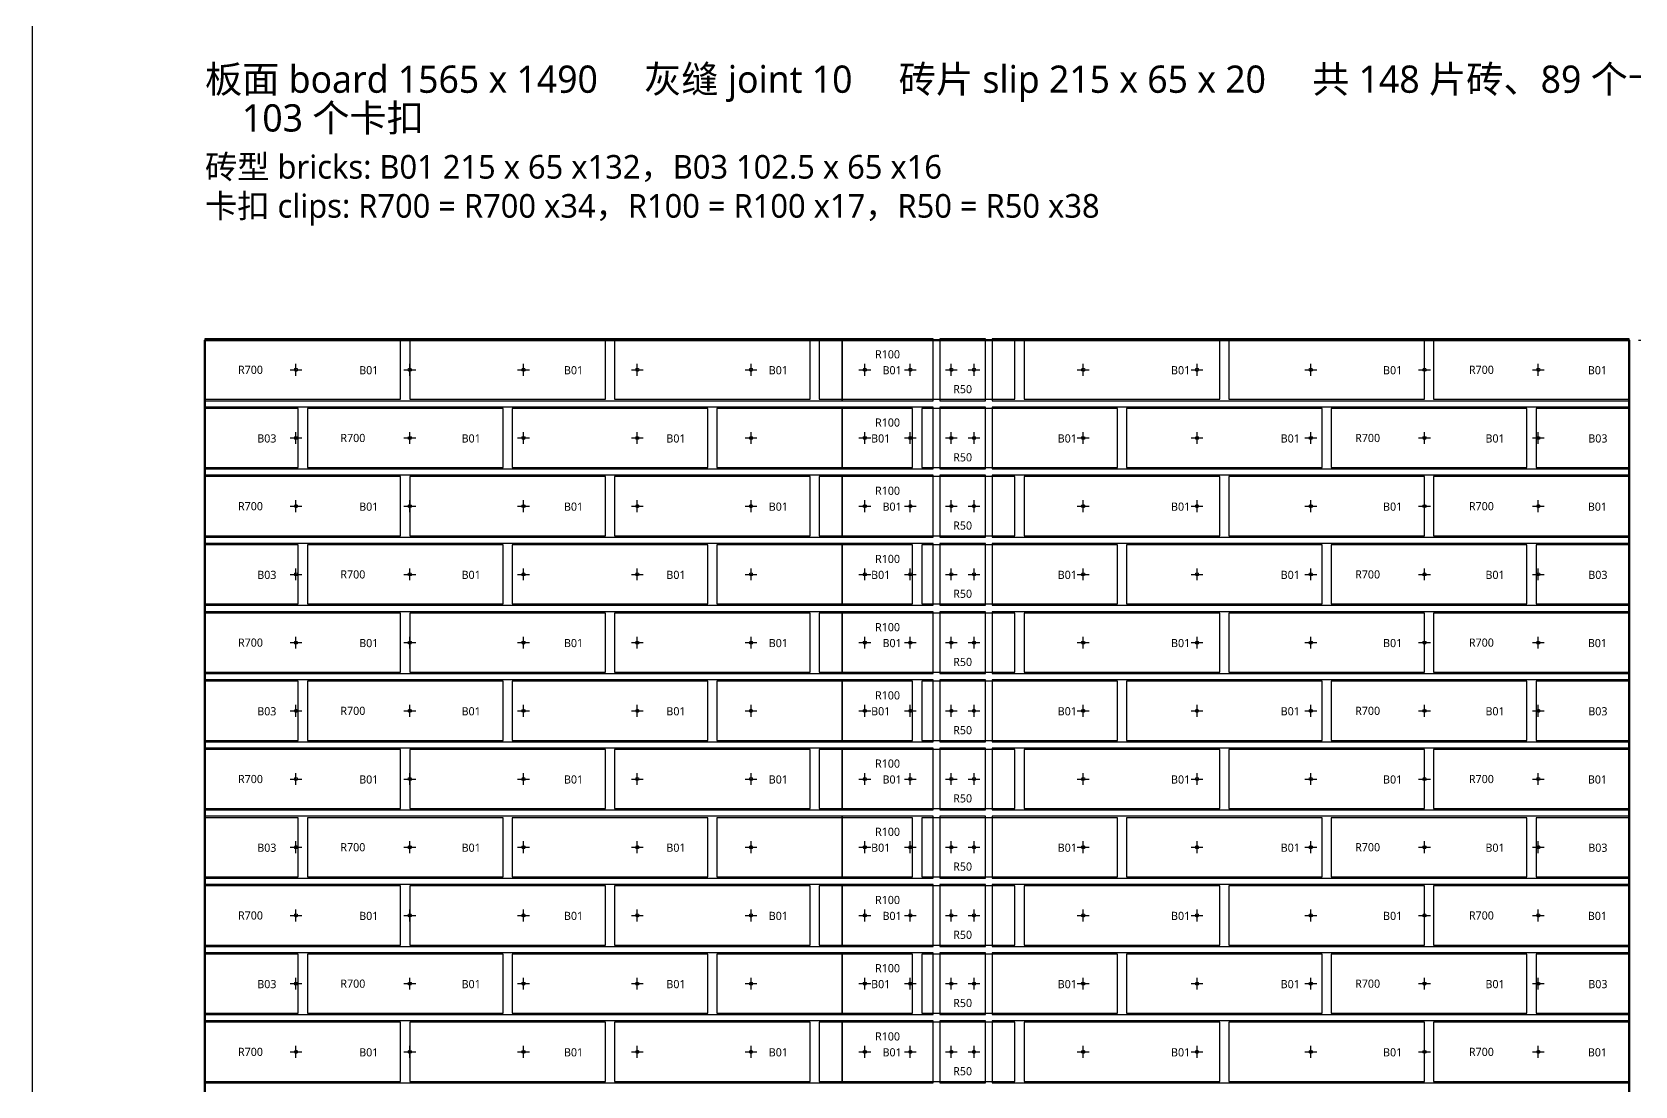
# Model space of a CAD drawing. Header units: millimetres. Extents: x -190 to 7814, y -8996 to 208.
# Drawn here: x -190 to 1571, y -3256 to -2097 of the extents above; entities that cross this region are included whole.
import ezdxf
from ezdxf.enums import TextEntityAlignment as Align

# ---------------------------------------------------------------- set-up
doc = ezdxf.new("R2010")
doc.units = ezdxf.units.MM
for name, color, linetype in [('BOARD', 7, 'Continuous'), ('BORDER', 7, 'Continuous'), ('DIM', 8, 'Continuous'), ('P1_CLIP_R100', 30, 'Continuous'), ('P1_CLIP_R50', 3, 'Continuous'), ('P1_CLIP_R700', 5, 'Continuous'), ('P1_HOLE', 1, 'Continuous'), ('P1_SLIP', 7, 'Continuous'), ('P1_TXT_B', 7, 'Continuous'), ('TITLE', 7, 'Continuous')]:
    doc.layers.add(name, color=color, linetype=linetype)
doc.styles.add('CN', font='msyh.ttc')
doc.dimstyles.new('MM', dxfattribs={"dimtxt": 34, "dimasz": 20, "dimexe": 12, "dimexo": 10, "dimgap": 8, "dimtad": 1, "dimdec": 1, "dimdsep": 46, "dimtxsty": 'CN', "dimcen": 2.5, "dimazin": 3, "dimtfac": 1, "dimtmove": 0, "dimatfit": 3})

msp = doc.modelspace()

# ---------------------------------------------------------------- linework, layer by layer
at = {"layer": 'BOARD', "lineweight": 50}
msp.add_lwpolyline([(0, -3926), (1565, -3926), (1565, -2436), (0, -2436)], close=True, dxfattribs=at)
at = {"layer": 'BORDER'}
msp.add_lwpolyline([(-190, -8995.5), (7813.67, -8995.5), (7813.67, 207.69), (-190, 207.69)], close=True, dxfattribs=at)
at = {"layer": 'P1_CLIP_R100'}
for points in [[(700, -2502.5), (800, -2502.5), (800, -2434.5), (700, -2434.5)], [(700, -2577.5), (800, -2577.5), (800, -2509.5), (700, -2509.5)], [(700, -2652.5), (800, -2652.5), (800, -2584.5), (700, -2584.5)], [(700, -2727.5), (800, -2727.5), (800, -2659.5), (700, -2659.5)], [(700, -2802.5), (800, -2802.5), (800, -2734.5), (700, -2734.5)], [(700, -2877.5), (800, -2877.5), (800, -2809.5), (700, -2809.5)], [(700, -2952.5), (800, -2952.5), (800, -2884.5), (700, -2884.5)], [(700, -3027.5), (800, -3027.5), (800, -2959.5), (700, -2959.5)], [(700, -3102.5), (800, -3102.5), (800, -3034.5), (700, -3034.5)], [(700, -3177.5), (800, -3177.5), (800, -3109.5), (700, -3109.5)], [(700, -3252.5), (800, -3252.5), (800, -3184.5), (700, -3184.5)]]:
    msp.add_lwpolyline(points, close=True, dxfattribs=at)
at = {"layer": 'P1_CLIP_R50'}
for points in [[(807.5, -2502.5), (857.5, -2502.5), (857.5, -2434.5), (807.5, -2434.5)], [(807.5, -2577.5), (857.5, -2577.5), (857.5, -2509.5), (807.5, -2509.5)], [(807.5, -2652.5), (857.5, -2652.5), (857.5, -2584.5), (807.5, -2584.5)], [(807.5, -2727.5), (857.5, -2727.5), (857.5, -2659.5), (807.5, -2659.5)], [(807.5, -2802.5), (857.5, -2802.5), (857.5, -2734.5), (807.5, -2734.5)], [(807.5, -2877.5), (857.5, -2877.5), (857.5, -2809.5), (807.5, -2809.5)], [(807.5, -2952.5), (857.5, -2952.5), (857.5, -2884.5), (807.5, -2884.5)], [(807.5, -3027.5), (857.5, -3027.5), (857.5, -2959.5), (807.5, -2959.5)], [(807.5, -3102.5), (857.5, -3102.5), (857.5, -3034.5), (807.5, -3034.5)], [(807.5, -3177.5), (857.5, -3177.5), (857.5, -3109.5), (807.5, -3109.5)], [(807.5, -3252.5), (857.5, -3252.5), (857.5, -3184.5), (807.5, -3184.5)]]:
    msp.add_lwpolyline(points, close=True, dxfattribs=at)
at = {"layer": 'P1_CLIP_R700'}
for points in [[(0, -2502.5), (700, -2502.5), (700, -2434.5), (0, -2434.5)], [(865, -2502.5), (1565, -2502.5), (1565, -2434.5), (865, -2434.5)], [(0, -2577.5), (700, -2577.5), (700, -2509.5), (0, -2509.5)], [(865, -2577.5), (1565, -2577.5), (1565, -2509.5), (865, -2509.5)], [(0, -2652.5), (700, -2652.5), (700, -2584.5), (0, -2584.5)], [(865, -2652.5), (1565, -2652.5), (1565, -2584.5), (865, -2584.5)], [(0, -2727.5), (700, -2727.5), (700, -2659.5), (0, -2659.5)], [(865, -2727.5), (1565, -2727.5), (1565, -2659.5), (865, -2659.5)], [(0, -2802.5), (700, -2802.5), (700, -2734.5), (0, -2734.5)], [(865, -2802.5), (1565, -2802.5), (1565, -2734.5), (865, -2734.5)], [(0, -2877.5), (700, -2877.5), (700, -2809.5), (0, -2809.5)], [(865, -2877.5), (1565, -2877.5), (1565, -2809.5), (865, -2809.5)], [(0, -2952.5), (700, -2952.5), (700, -2884.5), (0, -2884.5)], [(865, -2952.5), (1565, -2952.5), (1565, -2884.5), (865, -2884.5)], [(0, -3027.5), (700, -3027.5), (700, -2959.5), (0, -2959.5)], [(865, -3027.5), (1565, -3027.5), (1565, -2959.5), (865, -2959.5)], [(0, -3102.5), (700, -3102.5), (700, -3034.5), (0, -3034.5)], [(865, -3102.5), (1565, -3102.5), (1565, -3034.5), (865, -3034.5)], [(0, -3177.5), (700, -3177.5), (700, -3109.5), (0, -3109.5)], [(865, -3177.5), (1565, -3177.5), (1565, -3109.5), (865, -3109.5)], [(0, -3252.5), (700, -3252.5), (700, -3184.5), (0, -3184.5)], [(865, -3252.5), (1565, -3252.5), (1565, -3184.5), (865, -3184.5)]]:
    msp.add_lwpolyline(points, close=True, dxfattribs=at)
at = {"layer": 'P1_HOLE'}
for p, q in [((100, -2475), (100, -2462)), ((225, -2475), (225, -2462)), ((350, -2475), (350, -2462)), ((475, -2475), (475, -2462)), ((600, -2475), (600, -2462)), ((725, -2475), (725, -2462)), ((775, -2475), (775, -2462)), ((820, -2475), (820, -2462)), ((845, -2475), (845, -2462)), ((965, -2475), (965, -2462)), ((1090, -2475), (1090, -2462)), ((1215, -2475), (1215, -2462)), ((1340, -2475), (1340, -2462)), ((1465, -2475), (1465, -2462)), ((93.5, -2468.5), (106.5, -2468.5)), ((218.5, -2468.5), (231.5, -2468.5)), ((343.5, -2468.5), (356.5, -2468.5)), ((468.5, -2468.5), (481.5, -2468.5)), ((593.5, -2468.5), (606.5, -2468.5)), ((718.5, -2468.5), (731.5, -2468.5)), ((768.5, -2468.5), (781.5, -2468.5)), ((813.5, -2468.5), (826.5, -2468.5)), ((838.5, -2468.5), (851.5, -2468.5)), ((958.5, -2468.5), (971.5, -2468.5)), ((1083.5, -2468.5), (1096.5, -2468.5)), ((1208.5, -2468.5), (1221.5, -2468.5)), ((1333.5, -2468.5), (1346.5, -2468.5)), ((1458.5, -2468.5), (1471.5, -2468.5)), ((93.5, -2543.5), (106.5, -2543.5)), ((100, -2550), (100, -2537)), ((218.5, -2543.5), (231.5, -2543.5)), ((225, -2550), (225, -2537)), ((343.5, -2543.5), (356.5, -2543.5)), ((350, -2550), (350, -2537)), ((468.5, -2543.5), (481.5, -2543.5)), ((475, -2550), (475, -2537)), ((593.5, -2543.5), (606.5, -2543.5)), ((600, -2550), (600, -2537)), ((718.5, -2543.5), (731.5, -2543.5)), ((725, -2550), (725, -2537)), ((768.5, -2543.5), (781.5, -2543.5)), ((775, -2550), (775, -2537)), ((813.5, -2543.5), (826.5, -2543.5)), ((820, -2550), (820, -2537)), ((838.5, -2543.5), (851.5, -2543.5)), ((845, -2550), (845, -2537)), ((958.5, -2543.5), (971.5, -2543.5)), ((965, -2550), (965, -2537)), ((1083.5, -2543.5), (1096.5, -2543.5)), ((1090, -2550), (1090, -2537)), ((1208.5, -2543.5), (1221.5, -2543.5)), ((1215, -2550), (1215, -2537)), ((1333.5, -2543.5), (1346.5, -2543.5)), ((1340, -2550), (1340, -2537)), ((1458.5, -2543.5), (1471.5, -2543.5)), ((1465, -2550), (1465, -2537)), ((93.5, -2618.5), (106.5, -2618.5)), ((100, -2625), (100, -2612)), ((218.5, -2618.5), (231.5, -2618.5)), ((225, -2625), (225, -2612)), ((343.5, -2618.5), (356.5, -2618.5)), ((350, -2625), (350, -2612)), ((468.5, -2618.5), (481.5, -2618.5)), ((475, -2625), (475, -2612)), ((593.5, -2618.5), (606.5, -2618.5)), ((600, -2625), (600, -2612)), ((718.5, -2618.5), (731.5, -2618.5)), ((725, -2625), (725, -2612)), ((768.5, -2618.5), (781.5, -2618.5)), ((775, -2625), (775, -2612)), ((813.5, -2618.5), (826.5, -2618.5)), ((820, -2625), (820, -2612)), ((838.5, -2618.5), (851.5, -2618.5)), ((845, -2625), (845, -2612)), ((958.5, -2618.5), (971.5, -2618.5)), ((965, -2625), (965, -2612)), ((1083.5, -2618.5), (1096.5, -2618.5)), ((1090, -2625), (1090, -2612)), ((1208.5, -2618.5), (1221.5, -2618.5)), ((1215, -2625), (1215, -2612)), ((1333.5, -2618.5), (1346.5, -2618.5)), ((1340, -2625), (1340, -2612)), ((1458.5, -2618.5), (1471.5, -2618.5)), ((1465, -2625), (1465, -2612)), ((93.5, -2693.5), (106.5, -2693.5)), ((100, -2700), (100, -2687)), ((218.5, -2693.5), (231.5, -2693.5)), ((225, -2700), (225, -2687)), ((343.5, -2693.5), (356.5, -2693.5)), ((350, -2700), (350, -2687)), ((468.5, -2693.5), (481.5, -2693.5)), ((475, -2700), (475, -2687)), ((593.5, -2693.5), (606.5, -2693.5)), ((600, -2700), (600, -2687)), ((718.5, -2693.5), (731.5, -2693.5)), ((725, -2700), (725, -2687)), ((768.5, -2693.5), (781.5, -2693.5)), ((775, -2700), (775, -2687)), ((813.5, -2693.5), (826.5, -2693.5)), ((820, -2700), (820, -2687)), ((838.5, -2693.5), (851.5, -2693.5)), ((845, -2700), (845, -2687)), ((958.5, -2693.5), (971.5, -2693.5)), ((965, -2700), (965, -2687)), ((1083.5, -2693.5), (1096.5, -2693.5)), ((1090, -2700), (1090, -2687)), ((1208.5, -2693.5), (1221.5, -2693.5)), ((1215, -2700), (1215, -2687)), ((1333.5, -2693.5), (1346.5, -2693.5)), ((1340, -2700), (1340, -2687)), ((1458.5, -2693.5), (1471.5, -2693.5)), ((1465, -2700), (1465, -2687)), ((100, -2775), (100, -2762)), ((225, -2775), (225, -2762)), ((350, -2775), (350, -2762)), ((475, -2775), (475, -2762)), ((600, -2775), (600, -2762)), ((725, -2775), (725, -2762)), ((775, -2775), (775, -2762)), ((820, -2775), (820, -2762)), ((845, -2775), (845, -2762)), ((965, -2775), (965, -2762)), ((1090, -2775), (1090, -2762)), ((1215, -2775), (1215, -2762)), ((1340, -2775), (1340, -2762)), ((1465, -2775), (1465, -2762)), ((93.5, -2768.5), (106.5, -2768.5)), ((218.5, -2768.5), (231.5, -2768.5)), ((343.5, -2768.5), (356.5, -2768.5)), ((468.5, -2768.5), (481.5, -2768.5)), ((593.5, -2768.5), (606.5, -2768.5)), ((718.5, -2768.5), (731.5, -2768.5)), ((768.5, -2768.5), (781.5, -2768.5)), ((813.5, -2768.5), (826.5, -2768.5)), ((838.5, -2768.5), (851.5, -2768.5)), ((958.5, -2768.5), (971.5, -2768.5)), ((1083.5, -2768.5), (1096.5, -2768.5)), ((1208.5, -2768.5), (1221.5, -2768.5)), ((1333.5, -2768.5), (1346.5, -2768.5)), ((1458.5, -2768.5), (1471.5, -2768.5)), ((93.5, -2843.5), (106.5, -2843.5)), ((100, -2850), (100, -2837)), ((218.5, -2843.5), (231.5, -2843.5)), ((225, -2850), (225, -2837)), ((343.5, -2843.5), (356.5, -2843.5)), ((350, -2850), (350, -2837)), ((468.5, -2843.5), (481.5, -2843.5)), ((475, -2850), (475, -2837)), ((593.5, -2843.5), (606.5, -2843.5)), ((600, -2850), (600, -2837)), ((718.5, -2843.5), (731.5, -2843.5)), ((725, -2850), (725, -2837)), ((768.5, -2843.5), (781.5, -2843.5)), ((775, -2850), (775, -2837)), ((813.5, -2843.5), (826.5, -2843.5)), ((820, -2850), (820, -2837)), ((838.5, -2843.5), (851.5, -2843.5)), ((845, -2850), (845, -2837)), ((958.5, -2843.5), (971.5, -2843.5)), ((965, -2850), (965, -2837)), ((1083.5, -2843.5), (1096.5, -2843.5)), ((1090, -2850), (1090, -2837)), ((1208.5, -2843.5), (1221.5, -2843.5)), ((1215, -2850), (1215, -2837)), ((1333.5, -2843.5), (1346.5, -2843.5)), ((1340, -2850), (1340, -2837)), ((1458.5, -2843.5), (1471.5, -2843.5)), ((1465, -2850), (1465, -2837)), ((93.5, -2918.5), (106.5, -2918.5)), ((100, -2925), (100, -2912)), ((218.5, -2918.5), (231.5, -2918.5)), ((225, -2925), (225, -2912)), ((343.5, -2918.5), (356.5, -2918.5)), ((350, -2925), (350, -2912)), ((468.5, -2918.5), (481.5, -2918.5)), ((475, -2925), (475, -2912)), ((593.5, -2918.5), (606.5, -2918.5)), ((600, -2925), (600, -2912)), ((718.5, -2918.5), (731.5, -2918.5)), ((725, -2925), (725, -2912)), ((768.5, -2918.5), (781.5, -2918.5)), ((775, -2925), (775, -2912)), ((813.5, -2918.5), (826.5, -2918.5)), ((820, -2925), (820, -2912)), ((838.5, -2918.5), (851.5, -2918.5)), ((845, -2925), (845, -2912)), ((958.5, -2918.5), (971.5, -2918.5)), ((965, -2925), (965, -2912)), ((1083.5, -2918.5), (1096.5, -2918.5)), ((1090, -2925), (1090, -2912)), ((1208.5, -2918.5), (1221.5, -2918.5)), ((1215, -2925), (1215, -2912)), ((1333.5, -2918.5), (1346.5, -2918.5)), ((1340, -2925), (1340, -2912)), ((1458.5, -2918.5), (1471.5, -2918.5)), ((1465, -2925), (1465, -2912)), ((93.5, -2993.5), (106.5, -2993.5)), ((100, -3000), (100, -2987)), ((218.5, -2993.5), (231.5, -2993.5)), ((225, -3000), (225, -2987)), ((343.5, -2993.5), (356.5, -2993.5)), ((350, -3000), (350, -2987)), ((468.5, -2993.5), (481.5, -2993.5)), ((475, -3000), (475, -2987)), ((593.5, -2993.5), (606.5, -2993.5)), ((600, -3000), (600, -2987)), ((718.5, -2993.5), (731.5, -2993.5)), ((725, -3000), (725, -2987)), ((768.5, -2993.5), (781.5, -2993.5)), ((775, -3000), (775, -2987)), ((813.5, -2993.5), (826.5, -2993.5)), ((820, -3000), (820, -2987)), ((838.5, -2993.5), (851.5, -2993.5)), ((845, -3000), (845, -2987)), ((958.5, -2993.5), (971.5, -2993.5)), ((965, -3000), (965, -2987)), ((1083.5, -2993.5), (1096.5, -2993.5)), ((1090, -3000), (1090, -2987)), ((1208.5, -2993.5), (1221.5, -2993.5)), ((1215, -3000), (1215, -2987)), ((1333.5, -2993.5), (1346.5, -2993.5)), ((1340, -3000), (1340, -2987)), ((1458.5, -2993.5), (1471.5, -2993.5)), ((1465, -3000), (1465, -2987)), ((100, -3075), (100, -3062)), ((225, -3075), (225, -3062)), ((350, -3075), (350, -3062)), ((475, -3075), (475, -3062)), ((600, -3075), (600, -3062)), ((725, -3075), (725, -3062)), ((775, -3075), (775, -3062)), ((820, -3075), (820, -3062)), ((845, -3075), (845, -3062)), ((965, -3075), (965, -3062)), ((1090, -3075), (1090, -3062)), ((1215, -3075), (1215, -3062)), ((1340, -3075), (1340, -3062)), ((1465, -3075), (1465, -3062)), ((93.5, -3068.5), (106.5, -3068.5)), ((218.5, -3068.5), (231.5, -3068.5)), ((343.5, -3068.5), (356.5, -3068.5)), ((468.5, -3068.5), (481.5, -3068.5)), ((593.5, -3068.5), (606.5, -3068.5)), ((718.5, -3068.5), (731.5, -3068.5)), ((768.5, -3068.5), (781.5, -3068.5)), ((813.5, -3068.5), (826.5, -3068.5)), ((838.5, -3068.5), (851.5, -3068.5)), ((958.5, -3068.5), (971.5, -3068.5)), ((1083.5, -3068.5), (1096.5, -3068.5)), ((1208.5, -3068.5), (1221.5, -3068.5)), ((1333.5, -3068.5), (1346.5, -3068.5)), ((1458.5, -3068.5), (1471.5, -3068.5)), ((93.5, -3143.5), (106.5, -3143.5)), ((100, -3150), (100, -3137)), ((218.5, -3143.5), (231.5, -3143.5)), ((225, -3150), (225, -3137)), ((343.5, -3143.5), (356.5, -3143.5)), ((350, -3150), (350, -3137)), ((468.5, -3143.5), (481.5, -3143.5)), ((475, -3150), (475, -3137)), ((593.5, -3143.5), (606.5, -3143.5)), ((600, -3150), (600, -3137)), ((718.5, -3143.5), (731.5, -3143.5)), ((725, -3150), (725, -3137)), ((768.5, -3143.5), (781.5, -3143.5)), ((775, -3150), (775, -3137)), ((813.5, -3143.5), (826.5, -3143.5)), ((820, -3150), (820, -3137)), ((838.5, -3143.5), (851.5, -3143.5)), ((845, -3150), (845, -3137)), ((958.5, -3143.5), (971.5, -3143.5)), ((965, -3150), (965, -3137)), ((1083.5, -3143.5), (1096.5, -3143.5)), ((1090, -3150), (1090, -3137)), ((1208.5, -3143.5), (1221.5, -3143.5)), ((1215, -3150), (1215, -3137)), ((1333.5, -3143.5), (1346.5, -3143.5)), ((1340, -3150), (1340, -3137)), ((1458.5, -3143.5), (1471.5, -3143.5)), ((1465, -3150), (1465, -3137)), ((93.5, -3218.5), (106.5, -3218.5)), ((100, -3225), (100, -3212)), ((218.5, -3218.5), (231.5, -3218.5)), ((225, -3225), (225, -3212)), ((343.5, -3218.5), (356.5, -3218.5)), ((350, -3225), (350, -3212)), ((468.5, -3218.5), (481.5, -3218.5)), ((475, -3225), (475, -3212)), ((593.5, -3218.5), (606.5, -3218.5)), ((600, -3225), (600, -3212)), ((718.5, -3218.5), (731.5, -3218.5)), ((725, -3225), (725, -3212)), ((768.5, -3218.5), (781.5, -3218.5)), ((775, -3225), (775, -3212)), ((813.5, -3218.5), (826.5, -3218.5)), ((820, -3225), (820, -3212)), ((838.5, -3218.5), (851.5, -3218.5)), ((845, -3225), (845, -3212)), ((958.5, -3218.5), (971.5, -3218.5)), ((965, -3225), (965, -3212)), ((1083.5, -3218.5), (1096.5, -3218.5)), ((1090, -3225), (1090, -3212)), ((1208.5, -3218.5), (1221.5, -3218.5)), ((1215, -3225), (1215, -3212)), ((1333.5, -3218.5), (1346.5, -3218.5)), ((1340, -3225), (1340, -3212)), ((1458.5, -3218.5), (1471.5, -3218.5)), ((1465, -3225), (1465, -3212))]:
    msp.add_line(p, q, dxfattribs=at)
for centre in [(100, -2468.5), (225, -2468.5), (350, -2468.5), (475, -2468.5), (600, -2468.5), (725, -2468.5), (775, -2468.5), (820, -2468.5), (845, -2468.5), (965, -2468.5), (1090, -2468.5), (1215, -2468.5), (1340, -2468.5), (1465, -2468.5), (100, -2543.5), (225, -2543.5), (350, -2543.5), (475, -2543.5), (600, -2543.5), (725, -2543.5), (775, -2543.5), (820, -2543.5), (845, -2543.5), (965, -2543.5), (1090, -2543.5), (1215, -2543.5), (1340, -2543.5), (1465, -2543.5), (100, -2618.5), (225, -2618.5), (350, -2618.5), (475, -2618.5), (600, -2618.5), (725, -2618.5), (775, -2618.5), (820, -2618.5), (845, -2618.5), (965, -2618.5), (1090, -2618.5), (1215, -2618.5), (1340, -2618.5), (1465, -2618.5), (100, -2693.5), (225, -2693.5), (350, -2693.5), (475, -2693.5), (600, -2693.5), (725, -2693.5), (775, -2693.5), (820, -2693.5), (845, -2693.5), (965, -2693.5), (1090, -2693.5), (1215, -2693.5), (1340, -2693.5), (1465, -2693.5), (100, -2768.5), (225, -2768.5), (350, -2768.5), (475, -2768.5), (600, -2768.5), (725, -2768.5), (775, -2768.5), (820, -2768.5), (845, -2768.5), (965, -2768.5), (1090, -2768.5), (1215, -2768.5), (1340, -2768.5), (1465, -2768.5), (100, -2843.5), (225, -2843.5), (350, -2843.5), (475, -2843.5), (600, -2843.5), (725, -2843.5), (775, -2843.5), (820, -2843.5), (845, -2843.5), (965, -2843.5), (1090, -2843.5), (1215, -2843.5), (1340, -2843.5), (1465, -2843.5), (100, -2918.5), (225, -2918.5), (350, -2918.5), (475, -2918.5), (600, -2918.5), (725, -2918.5), (775, -2918.5), (820, -2918.5), (845, -2918.5), (965, -2918.5), (1090, -2918.5), (1215, -2918.5), (1340, -2918.5), (1465, -2918.5), (100, -2993.5), (225, -2993.5), (350, -2993.5), (475, -2993.5), (600, -2993.5), (725, -2993.5), (775, -2993.5), (820, -2993.5), (845, -2993.5), (965, -2993.5), (1090, -2993.5), (1215, -2993.5), (1340, -2993.5), (1465, -2993.5), (100, -3068.5), (225, -3068.5), (350, -3068.5), (475, -3068.5), (600, -3068.5), (725, -3068.5), (775, -3068.5), (820, -3068.5), (845, -3068.5), (965, -3068.5), (1090, -3068.5), (1215, -3068.5), (1340, -3068.5), (1465, -3068.5), (100, -3143.5), (225, -3143.5), (350, -3143.5), (475, -3143.5), (600, -3143.5), (725, -3143.5), (775, -3143.5), (820, -3143.5), (845, -3143.5), (965, -3143.5), (1090, -3143.5), (1215, -3143.5), (1340, -3143.5), (1465, -3143.5), (100, -3218.5), (225, -3218.5), (350, -3218.5), (475, -3218.5), (600, -3218.5), (725, -3218.5), (775, -3218.5), (820, -3218.5), (845, -3218.5), (965, -3218.5), (1090, -3218.5), (1215, -3218.5), (1340, -3218.5), (1465, -3218.5)]:
    msp.add_circle(centre, 1.75, dxfattribs=at)
at = {"layer": 'P1_SLIP'}
for points in [[(0, -2501), (215, -2501), (215, -2436), (0, -2436)], [(225, -2501), (440, -2501), (440, -2436), (225, -2436)], [(450, -2501), (665, -2501), (665, -2436), (450, -2436)], [(675, -2501), (890, -2501), (890, -2436), (675, -2436)], [(900, -2501), (1115, -2501), (1115, -2436), (900, -2436)], [(1125, -2501), (1340, -2501), (1340, -2436), (1125, -2436)], [(1350, -2501), (1565, -2501), (1565, -2436), (1350, -2436)], [(0, -2576), (102.5, -2576), (102.5, -2511), (0, -2511)], [(112.5, -2576), (327.5, -2576), (327.5, -2511), (112.5, -2511)], [(337.5, -2576), (552.5, -2576), (552.5, -2511), (337.5, -2511)], [(562.5, -2576), (777.5, -2576), (777.5, -2511), (562.5, -2511)], [(787.5, -2576), (1002.5, -2576), (1002.5, -2511), (787.5, -2511)], [(1012.5, -2576), (1227.5, -2576), (1227.5, -2511), (1012.5, -2511)], [(1237.5, -2576), (1452.5, -2576), (1452.5, -2511), (1237.5, -2511)], [(1462.5, -2576), (1565, -2576), (1565, -2511), (1462.5, -2511)], [(0, -2651), (215, -2651), (215, -2586), (0, -2586)], [(225, -2651), (440, -2651), (440, -2586), (225, -2586)], [(450, -2651), (665, -2651), (665, -2586), (450, -2586)], [(675, -2651), (890, -2651), (890, -2586), (675, -2586)], [(900, -2651), (1115, -2651), (1115, -2586), (900, -2586)], [(1125, -2651), (1340, -2651), (1340, -2586), (1125, -2586)], [(1350, -2651), (1565, -2651), (1565, -2586), (1350, -2586)], [(0, -2726), (102.5, -2726), (102.5, -2661), (0, -2661)], [(112.5, -2726), (327.5, -2726), (327.5, -2661), (112.5, -2661)], [(337.5, -2726), (552.5, -2726), (552.5, -2661), (337.5, -2661)], [(562.5, -2726), (777.5, -2726), (777.5, -2661), (562.5, -2661)], [(787.5, -2726), (1002.5, -2726), (1002.5, -2661), (787.5, -2661)], [(1012.5, -2726), (1227.5, -2726), (1227.5, -2661), (1012.5, -2661)], [(1237.5, -2726), (1452.5, -2726), (1452.5, -2661), (1237.5, -2661)], [(1462.5, -2726), (1565, -2726), (1565, -2661), (1462.5, -2661)], [(0, -2801), (215, -2801), (215, -2736), (0, -2736)], [(225, -2801), (440, -2801), (440, -2736), (225, -2736)], [(450, -2801), (665, -2801), (665, -2736), (450, -2736)], [(675, -2801), (890, -2801), (890, -2736), (675, -2736)], [(900, -2801), (1115, -2801), (1115, -2736), (900, -2736)], [(1125, -2801), (1340, -2801), (1340, -2736), (1125, -2736)], [(1350, -2801), (1565, -2801), (1565, -2736), (1350, -2736)], [(0, -2876), (102.5, -2876), (102.5, -2811), (0, -2811)], [(112.5, -2876), (327.5, -2876), (327.5, -2811), (112.5, -2811)], [(337.5, -2876), (552.5, -2876), (552.5, -2811), (337.5, -2811)], [(562.5, -2876), (777.5, -2876), (777.5, -2811), (562.5, -2811)], [(787.5, -2876), (1002.5, -2876), (1002.5, -2811), (787.5, -2811)], [(1012.5, -2876), (1227.5, -2876), (1227.5, -2811), (1012.5, -2811)], [(1237.5, -2876), (1452.5, -2876), (1452.5, -2811), (1237.5, -2811)], [(1462.5, -2876), (1565, -2876), (1565, -2811), (1462.5, -2811)], [(0, -2951), (215, -2951), (215, -2886), (0, -2886)], [(225, -2951), (440, -2951), (440, -2886), (225, -2886)], [(450, -2951), (665, -2951), (665, -2886), (450, -2886)], [(675, -2951), (890, -2951), (890, -2886), (675, -2886)], [(900, -2951), (1115, -2951), (1115, -2886), (900, -2886)], [(1125, -2951), (1340, -2951), (1340, -2886), (1125, -2886)], [(1350, -2951), (1565, -2951), (1565, -2886), (1350, -2886)], [(0, -3026), (102.5, -3026), (102.5, -2961), (0, -2961)], [(112.5, -3026), (327.5, -3026), (327.5, -2961), (112.5, -2961)], [(337.5, -3026), (552.5, -3026), (552.5, -2961), (337.5, -2961)], [(562.5, -3026), (777.5, -3026), (777.5, -2961), (562.5, -2961)], [(787.5, -3026), (1002.5, -3026), (1002.5, -2961), (787.5, -2961)], [(1012.5, -3026), (1227.5, -3026), (1227.5, -2961), (1012.5, -2961)], [(1237.5, -3026), (1452.5, -3026), (1452.5, -2961), (1237.5, -2961)], [(1462.5, -3026), (1565, -3026), (1565, -2961), (1462.5, -2961)], [(0, -3101), (215, -3101), (215, -3036), (0, -3036)], [(225, -3101), (440, -3101), (440, -3036), (225, -3036)], [(450, -3101), (665, -3101), (665, -3036), (450, -3036)], [(675, -3101), (890, -3101), (890, -3036), (675, -3036)], [(900, -3101), (1115, -3101), (1115, -3036), (900, -3036)], [(1125, -3101), (1340, -3101), (1340, -3036), (1125, -3036)], [(1350, -3101), (1565, -3101), (1565, -3036), (1350, -3036)], [(0, -3176), (102.5, -3176), (102.5, -3111), (0, -3111)], [(112.5, -3176), (327.5, -3176), (327.5, -3111), (112.5, -3111)], [(337.5, -3176), (552.5, -3176), (552.5, -3111), (337.5, -3111)], [(562.5, -3176), (777.5, -3176), (777.5, -3111), (562.5, -3111)], [(787.5, -3176), (1002.5, -3176), (1002.5, -3111), (787.5, -3111)], [(1012.5, -3176), (1227.5, -3176), (1227.5, -3111), (1012.5, -3111)], [(1237.5, -3176), (1452.5, -3176), (1452.5, -3111), (1237.5, -3111)], [(1462.5, -3176), (1565, -3176), (1565, -3111), (1462.5, -3111)], [(0, -3251), (215, -3251), (215, -3186), (0, -3186)], [(225, -3251), (440, -3251), (440, -3186), (225, -3186)], [(450, -3251), (665, -3251), (665, -3186), (450, -3186)], [(675, -3251), (890, -3251), (890, -3186), (675, -3186)], [(900, -3251), (1115, -3251), (1115, -3186), (900, -3186)], [(1125, -3251), (1340, -3251), (1340, -3186), (1125, -3186)], [(1350, -3251), (1565, -3251), (1565, -3186), (1350, -3186)]]:
    msp.add_lwpolyline(points, close=True, dxfattribs=at)

# ---------------------------------------------------------------- texts
at = {"layer": 'P1_CLIP_R100', "style": 'CN'}
for p in [(750, -2451.5), (750, -2526.5), (750, -2601.5), (750, -2676.5), (750, -2751.5), (750, -2826.5), (750, -2901.5), (750, -2976.5), (750, -3051.5), (750, -3126.5), (750, -3201.5)]:
    msp.add_text('R100', height=9, dxfattribs=at).set_placement(p, align=Align.MIDDLE_CENTER)
at = {"layer": 'P1_CLIP_R50', "style": 'CN'}
for p in [(832.5, -2489.75), (832.5, -2564.75), (832.5, -2639.75), (832.5, -2714.75), (832.5, -2789.75), (832.5, -2864.75), (832.5, -2939.75), (832.5, -3014.75), (832.5, -3089.75), (832.5, -3164.75), (832.5, -3239.75)]:
    msp.add_text('R50', height=9, dxfattribs=at).set_placement(p, align=Align.MIDDLE_CENTER)
at = {"layer": 'P1_CLIP_R700', "style": 'CN'}
for p in [(50, -2468.5), (1402.5, -2468.5), (162.5, -2543.5), (1277.5, -2543.5), (50, -2618.5), (1402.5, -2618.5), (162.5, -2693.5), (1277.5, -2693.5), (50, -2768.5), (1402.5, -2768.5), (162.5, -2843.5), (1277.5, -2843.5), (50, -2918.5), (1402.5, -2918.5), (162.5, -2993.5), (1277.5, -2993.5), (50, -3068.5), (1402.5, -3068.5), (162.5, -3143.5), (1277.5, -3143.5), (50, -3218.5), (1402.5, -3218.5)]:
    msp.add_text('R700', height=9, dxfattribs=at).set_placement(p, align=Align.MIDDLE_CENTER)
at = {"layer": 'P1_TXT_B', "style": 'CN'}
for s, p in [('B01', (180, -2469)), ('B01', (405, -2469)), ('B01', (630, -2469)), ('B01', (755, -2469)), ('B01', (1072, -2469)), ('B01', (1305, -2469)), ('B01', (1530, -2469)), ('B03', (68, -2544)), ('B01', (292.5, -2544)), ('B01', (517.5, -2544)), ('B01', (742.5, -2544)), ('B01', (947.5, -2544)), ('B01', (1192.5, -2544)), ('B01', (1417.5, -2544)), ('B03', (1530.5, -2544)), ('B01', (180, -2619)), ('B01', (405, -2619)), ('B01', (630, -2619)), ('B01', (755, -2619)), ('B01', (1072, -2619)), ('B01', (1305, -2619)), ('B01', (1530, -2619)), ('B03', (68, -2694)), ('B01', (292.5, -2694)), ('B01', (517.5, -2694)), ('B01', (742.5, -2694)), ('B01', (947.5, -2694)), ('B01', (1192.5, -2694)), ('B01', (1417.5, -2694)), ('B03', (1530.5, -2694)), ('B01', (180, -2769)), ('B01', (405, -2769)), ('B01', (630, -2769)), ('B01', (755, -2769)), ('B01', (1072, -2769)), ('B01', (1305, -2769)), ('B01', (1530, -2769)), ('B03', (68, -2844)), ('B01', (292.5, -2844)), ('B01', (517.5, -2844)), ('B01', (742.5, -2844)), ('B01', (947.5, -2844)), ('B01', (1192.5, -2844)), ('B01', (1417.5, -2844)), ('B03', (1530.5, -2844)), ('B01', (180, -2919)), ('B01', (405, -2919)), ('B01', (630, -2919)), ('B01', (755, -2919)), ('B01', (1072, -2919)), ('B01', (1305, -2919)), ('B01', (1530, -2919)), ('B03', (68, -2994)), ('B01', (292.5, -2994)), ('B01', (517.5, -2994)), ('B01', (742.5, -2994)), ('B01', (947.5, -2994)), ('B01', (1192.5, -2994)), ('B01', (1417.5, -2994)), ('B03', (1530.5, -2994)), ('B01', (180, -3069)), ('B01', (405, -3069)), ('B01', (630, -3069)), ('B01', (755, -3069)), ('B01', (1072, -3069)), ('B01', (1305, -3069)), ('B01', (1530, -3069)), ('B03', (68, -3144)), ('B01', (292.5, -3144)), ('B01', (517.5, -3144)), ('B01', (742.5, -3144)), ('B01', (947.5, -3144)), ('B01', (1192.5, -3144)), ('B01', (1417.5, -3144)), ('B03', (1530.5, -3144)), ('B01', (180, -3219)), ('B01', (405, -3219)), ('B01', (630, -3219)), ('B01', (755, -3219)), ('B01', (1072, -3219)), ('B01', (1305, -3219)), ('B01', (1530, -3219))]:
    msp.add_text(s, height=9, dxfattribs=at).set_placement(p, align=Align.MIDDLE_CENTER)
at = {"layer": 'TITLE', "style": 'CN'}
for s, height, p in [('板面 board 1565 x 1490     灰缝 joint 10     砖片 slip 215 x 65 x 20     共 148 片砖、89 个卡扣     备料 order +15%: 171 片砖、', 30, (0, -2172.96)), ('    103 个卡扣', 30, (0, -2215.56)), ('砖型 bricks: B01 215 x 65 x132，B03 102.5 x 65 x16', 26, (0, -2266.16)), ('卡扣 clips: R700 = R700 x34，R100 = R100 x17，R50 = R50 x38', 26, (0, -2309.08))]:
    msp.add_text(s, height=height, dxfattribs=at).set_placement(p, align=Align.BOTTOM_LEFT)

# ---------------------------------------------------------------- dimensions: what is measured, and where the dimension line sits
at = {"layer": 'DIM'}
msp.add_linear_dim(base=(1755, -3926), p1=(1565, -3926), p2=(1565, -2436), angle=90, dimstyle='MM', dxfattribs=at).render()

doc.saveas('drawing.dxf')
